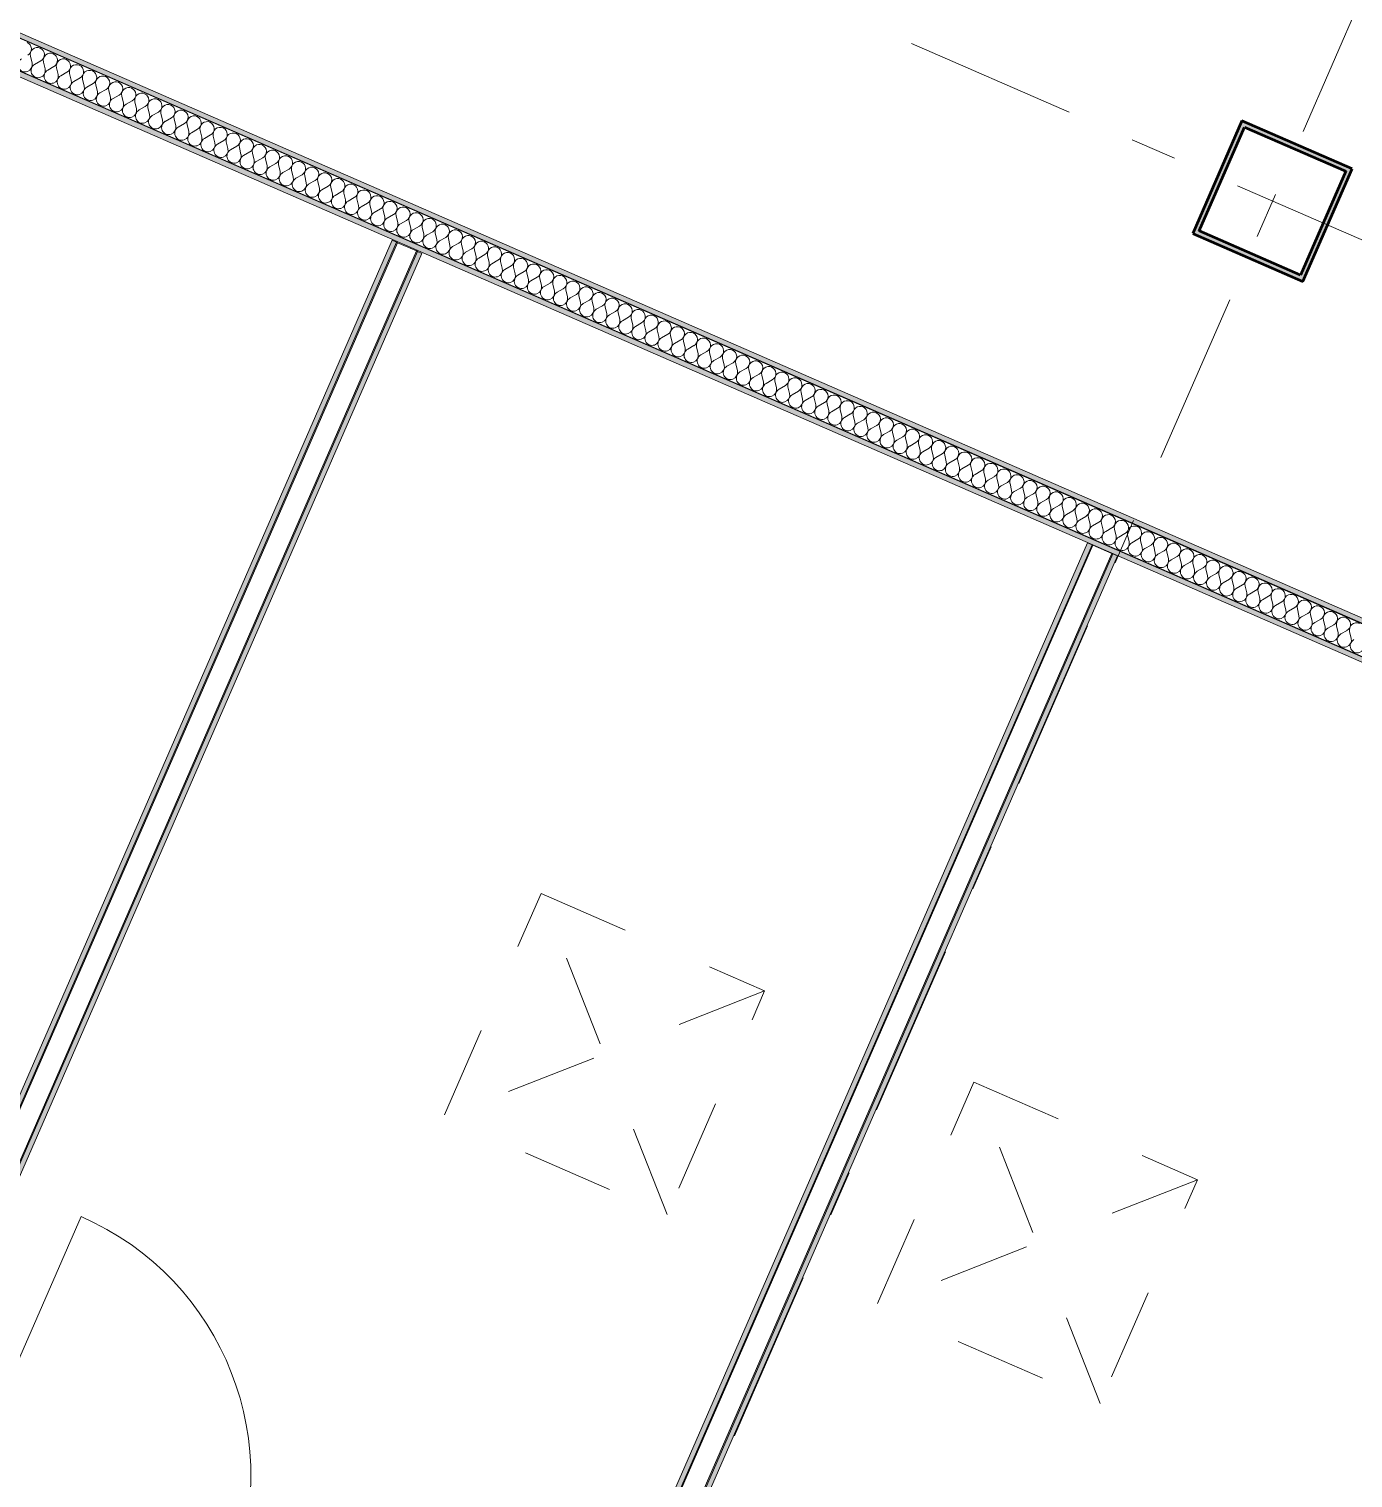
# Model space of a CAD drawing. Header units: millimetres. Extents: x -50172 to 90294, y -80883 to 25069.
# Drawn here: x 1637 to 5708, y -42981 to -38526 of the extents above; entities that cross this region are included whole.
import ezdxf
from ezdxf.enums import TextEntityAlignment as Align

# ---------------------------------------------------------------- set-up
doc = ezdxf.new("R2010")
doc.units = ezdxf.units.MM
doc.header["$MEASUREMENT"] = 0
doc.linetypes.add('Dashed', pattern=[564.444447, 282.222223, -282.222223])
doc.linetypes.add('Double Dashed', pattern=[1093.611073, 529.166651, -211.666656, 141.111112, -211.666656])
for name, color, linetype, lineweight in [('0_Pen_No__1', 7, 'Continuous', 13), ('New_A-25-M_Wall_Int_Pen_No__1', 7, 'Continuous', 13), ('New_A-95-P_Drawing_Pen_No__1', 7, 'Continuous', 13), ('New_ArchiCAD Doors_Pen_No__1', 7, 'Continuous', 13)]:
    doc.layers.add(name, color=color, linetype=linetype, lineweight=lineweight)
for name, color, linetype in [('New_A-15-MG_Structural_Grid_Phase_2', 7, 'Continuous'), ('New_A-25-M_Wall_Int', 7, 'Continuous'), ('New_ArchiCAD Doors', 7, 'Continuous')]:
    doc.layers.add(name, color=color, linetype=linetype)
for name, color, linetype, lineweight, true_color in [('New_A-15-MG_Structural_Grid_Phase_2_Pen_No__222', 7, 'Continuous', 13, 0x65af33), ('New_A-25-M_Wall_Int_Pen_No__107', 7, 'Continuous', 15, 0xa6a6a6), ('New_A-25-M_Wall_Int_Pen_No__27', 7, 'Continuous', 50, 0x2a2a2a), ('New_ArchiCAD Doors_Pen_No__43', 7, 'Continuous', 30, 0x444444), ('New_ArchiCAD Doors_Pen_No__63', 7, 'Continuous', 20, 0x606060)]:
    doc.layers.add(name, color=color, linetype=linetype, lineweight=lineweight, true_color=true_color)
doc.styles.add('GENERATED_STYLE_4', font='')
doc.styles.get('GENERATED_STYLE_4').set_extended_font_data('Swis721 BT')

# ---------------------------------------------------------------- blocks, each defined once
blk = doc.blocks.new('Door with Sidelight on Side 2 19_9')
at = {"layer": 'New_ArchiCAD Doors_Pen_No__1', "linetype": 'Continuous'}
for p, q in [((-755, 0), (-755, -15)), ((755, 0), (755, -15)), ((-755, -15), (-755, -18)), ((-755, -18), (-755, -38)), ((-755, -38), (-755, -63)), ((755, -15), (755, -18)), ((755, -18), (755, -38)), ((755, -38), (755, -63)), ((-755, -63), (-755, -82)), ((-755, -82), (-755, -85)), ((-755, -85), (-755, -100)), ((755, -63), (755, -82)), ((755, -82), (755, -85)), ((755, -85), (755, -100))]:
    blk.add_line(p, q, dxfattribs=at)
at = {"layer": 'New_ArchiCAD Doors_Pen_No__43', "linetype": 'Continuous'}
for p, q in [((-748, 0), (-755, 0)), ((-755, 0), (-755, -100)), ((-682, 0), (-748, 0)), ((-748, 0), (-748, -100)), ((-254, 0), (-682, 0)), ((-682, 0), (-682, -100)), ((-682, -100), (-682, 0)), ((-254, -100), (-254, 0)), ((-188, 0), (-254, 0)), ((-254, 0), (-254, -100)), ((-188, -100), (-188, 0)), ((748, 0), (682, 0)), ((682, 0), (682, -100)), ((748, 0), (755, 0)), ((748, -100), (748, 0)), ((755, 0), (755, -100)), ((-748, -100), (-755, -100)), ((-748, -100), (-682, -100)), ((-682, -100), (-254, -100)), ((-254, -100), (-188, -100)), ((682, -100), (748, -100)), ((748, -100), (755, -100))]:
    blk.add_line(p, q, dxfattribs=at)
at = {"layer": 'New_ArchiCAD Doors_Pen_No__63', "linetype": 'Continuous'}
blk.add_line((682, 0), (682, 870), dxfattribs=at)
blk.add_arc((682, 0), 870, 90, 180, dxfattribs=at)
blk = doc.blocks.new('Wall_131_1', base_point=(9699.1, -46571.7))
at = {"layer": 'New_ArchiCAD Doors', "color": 251, "linetype": 'Continuous', "lineweight": 20, "true_color": 0x606060, "xscale": -1, "zscale": 1000, "rotation": 336.4404115839982}
blk.add_blockref('Door with Sidelight on Side 2 19_9', (2074.2, -43246.9), dxfattribs=at)
blk = doc.blocks.new('*X623')
at = {"layer": 'New_A-25-M_Wall_Int_Pen_No__107', "linetype": 'Continuous'}
for p, q in [((1646.1, -38631.3), (1641.1, -38610)), ((1654.1, -38634.8), (1673.2, -38624)), ((1686.3, -38648.8), (1681.2, -38627.5)), ((1694.3, -38652.3), (1713.3, -38641.5)), ((1726.4, -38666.3), (1721.4, -38645)), ((1734.4, -38669.8), (1753.5, -38659)), ((1766.6, -38683.8), (1761.5, -38662.5)), ((1774.6, -38687.3), (1793.7, -38676.5)), ((1806.7, -38701.3), (1801.7, -38680)), ((1814.8, -38704.8), (1833.8, -38694)), ((1846.9, -38718.8), (1841.8, -38697.5)), ((1854.9, -38722.3), (1874, -38711.5)), ((1887, -38736.3), (1882, -38715)), ((1895.1, -38739.8), (1914.1, -38729)), ((1927.2, -38753.8), (1922.2, -38732.5)), ((1935.2, -38757.3), (1954.3, -38746.5)), ((1967.4, -38771.4), (1962.3, -38750)), ((1975.4, -38774.9), (1994.4, -38764.1)), ((2007.5, -38788.9), (2002.5, -38767.6)), ((2015.5, -38792.4), (2034.6, -38781.6)), ((2047.7, -38806.4), (2042.6, -38785.1)), ((2055.7, -38809.9), (2074.8, -38799.1)), ((2087.8, -38823.9), (2082.8, -38802.6)), ((2095.9, -38827.4), (2114.9, -38816.6)), ((2128, -38841.4), (2122.9, -38820.1)), ((2136, -38844.9), (2155.1, -38834.1)), ((2168.1, -38858.9), (2163.1, -38837.6)), ((2176.2, -38862.4), (2195.2, -38851.6)), ((2208.3, -38876.4), (2203.3, -38855.1)), ((2216.3, -38879.9), (2235.4, -38869.1)), ((2248.5, -38893.9), (2243.4, -38872.6)), ((2256.5, -38897.4), (2275.5, -38886.6)), ((2288.6, -38911.4), (2283.6, -38890.1)), ((2296.7, -38914.9), (2315.7, -38904.1)), ((2328.8, -38929), (2323.7, -38907.6)), ((2336.8, -38932.5), (2355.9, -38921.6)), ((2368.9, -38946.5), (2363.9, -38925.1)), ((2377, -38950), (2396, -38939.2)), ((2409.1, -38964), (2404, -38942.7)), ((2417.1, -38967.5), (2436.2, -38956.7)), ((2449.3, -38981.5), (2444.2, -38960.2)), ((2457.3, -38985), (2476.3, -38974.2)), ((2489.4, -38999), (2484.4, -38977.7)), ((2497.4, -39002.5), (2516.5, -38991.7)), ((2529.6, -39016.5), (2524.5, -38995.2)), ((2537.6, -39020), (2556.6, -39009.2)), ((2569.7, -39034), (2564.7, -39012.7)), ((2577.8, -39037.5), (2596.8, -39026.7)), ((2609.9, -39051.5), (2604.8, -39030.2)), ((2617.9, -39055), (2637, -39044.2)), ((2650, -39069), (2645, -39047.7)), ((2658.1, -39072.5), (2677.1, -39061.7)), ((2690.2, -39086.6), (2685.2, -39065.2)), ((2698.2, -39090.1), (2717.3, -39079.2)), ((2730.4, -39104.1), (2725.3, -39082.7)), ((2738.4, -39107.6), (2757.4, -39096.8)), ((2770.5, -39121.6), (2765.5, -39100.3)), ((2778.5, -39125.1), (2797.6, -39114.3)), ((2810.7, -39139.1), (2805.6, -39117.8)), ((2818.7, -39142.6), (2837.8, -39131.8)), ((2850.8, -39156.6), (2845.8, -39135.3)), ((2858.9, -39160.1), (2877.9, -39149.3)), ((2891, -39174.1), (2885.9, -39152.8)), ((2899, -39177.6), (2918.1, -39166.8)), ((2931.1, -39191.6), (2926.1, -39170.3)), ((2939.2, -39195.1), (2958.2, -39184.3)), ((2971.3, -39209.1), (2966.3, -39187.8)), ((2979.3, -39212.6), (2998.4, -39201.8)), ((3011.5, -39226.6), (3006.4, -39205.3)), ((3019.5, -39230.1), (3038.5, -39219.3)), ((3051.6, -39244.1), (3046.6, -39222.8)), ((3059.6, -39247.7), (3078.7, -39236.8)), ((3091.8, -39261.7), (3086.7, -39240.3)), ((3099.8, -39265.2), (3118.9, -39254.4)), ((3131.9, -39279.2), (3126.9, -39257.9)), ((3140, -39282.7), (3159, -39271.9)), ((3172.1, -39296.7), (3167, -39275.4)), ((3180.1, -39300.2), (3199.2, -39289.4)), ((3212.2, -39314.2), (3207.2, -39292.9)), ((3220.3, -39317.7), (3239.3, -39306.9)), ((3252.4, -39331.7), (3247.4, -39310.4)), ((3260.4, -39335.2), (3279.5, -39324.4)), ((3292.6, -39349.2), (3287.5, -39327.9)), ((3300.6, -39352.7), (3319.6, -39341.9)), ((3332.7, -39366.7), (3327.7, -39345.4)), ((3340.8, -39370.2), (3359.8, -39359.4)), ((3372.9, -39384.2), (3367.8, -39362.9)), ((3380.9, -39387.7), (3400, -39376.9)), ((3413, -39401.7), (3408, -39380.4)), ((3421.1, -39405.2), (3440.1, -39394.4)), ((3453.2, -39419.3), (3448.2, -39397.9)), ((3461.2, -39422.8), (3480.3, -39411.9)), ((3493.4, -39436.8), (3488.3, -39415.5)), ((3501.4, -39440.3), (3520.4, -39429.5)), ((3533.5, -39454.3), (3528.5, -39433)), ((3541.5, -39457.8), (3560.6, -39447)), ((3573.7, -39471.8), (3568.6, -39450.5)), ((3581.7, -39475.3), (3600.8, -39464.5)), ((3613.8, -39489.3), (3608.8, -39468)), ((3621.9, -39492.8), (3640.9, -39482)), ((3654, -39506.8), (3648.9, -39485.5)), ((3662, -39510.3), (3681.1, -39499.5)), ((3694.1, -39524.3), (3689.1, -39503)), ((3702.2, -39527.8), (3721.2, -39517)), ((3734.3, -39541.8), (3729.3, -39520.5)), ((3742.3, -39545.3), (3761.4, -39534.5)), ((3774.5, -39559.3), (3769.4, -39538)), ((3782.5, -39562.8), (3801.5, -39552)), ((3814.6, -39576.9), (3809.6, -39555.5)), ((3822.6, -39580.4), (3841.7, -39569.5)), ((3854.8, -39594.4), (3849.7, -39573)), ((3862.8, -39597.9), (3881.9, -39587.1)), ((3894.9, -39611.9), (3889.9, -39590.6)), ((3903, -39615.4), (3922, -39604.6)), ((3935.1, -39629.4), (3930, -39608.1)), ((3943.1, -39632.9), (3962.2, -39622.1)), ((3975.2, -39646.9), (3970.2, -39625.6)), ((3983.3, -39650.4), (4002.3, -39639.6)), ((4015.4, -39664.4), (4010.4, -39643.1)), ((4023.4, -39667.9), (4042.5, -39657.1)), ((4055.6, -39681.9), (4050.5, -39660.6)), ((4063.6, -39685.4), (4082.6, -39674.6)), ((4095.7, -39699.4), (4090.7, -39678.1)), ((4103.8, -39702.9), (4122.8, -39692.1)), ((4135.9, -39716.9), (4130.8, -39695.6)), ((4143.9, -39720.4), (4163, -39709.6)), ((4176, -39734.5), (4171, -39713.1)), ((4184.1, -39738), (4203.1, -39727.1)), ((4216.2, -39752), (4211.1, -39730.6)), ((4224.2, -39755.5), (4243.3, -39744.7)), ((4256.4, -39769.5), (4251.3, -39748.2)), ((4264.4, -39773), (4283.4, -39762.2)), ((4296.5, -39787), (4291.5, -39765.7)), ((4304.5, -39790.5), (4323.6, -39779.7)), ((4336.7, -39804.5), (4331.6, -39783.2)), ((4344.7, -39808), (4363.7, -39797.2)), ((4376.8, -39822), (4371.8, -39800.7)), ((4384.9, -39825.5), (4403.9, -39814.7)), ((4417, -39839.5), (4411.9, -39818.2)), ((4425, -39843), (4444.1, -39832.2)), ((4457.1, -39857), (4452.1, -39835.7)), ((4465.2, -39860.5), (4484.2, -39849.7)), ((4497.3, -39874.5), (4492.3, -39853.2)), ((4505.3, -39878), (4524.4, -39867.2)), ((4537.5, -39892), (4532.4, -39870.7)), ((4545.5, -39895.6), (4564.5, -39884.7)), ((4577.6, -39909.6), (4572.6, -39888.2)), ((4585.6, -39913.1), (4604.7, -39902.3)), ((4617.8, -39927.1), (4612.7, -39905.8)), ((4625.8, -39930.6), (4644.9, -39919.8)), ((4657.9, -39944.6), (4652.9, -39923.3)), ((4666, -39948.1), (4685, -39937.3)), ((4698.1, -39962.1), (4693, -39940.8)), ((4706.1, -39965.6), (4725.2, -39954.8)), ((4738.2, -39979.6), (4733.2, -39958.3)), ((4746.3, -39983.1), (4765.3, -39972.3)), ((4778.4, -39997.1), (4773.4, -39975.8)), ((4786.4, -40000.6), (4805.5, -39989.8)), ((4818.6, -40014.6), (4813.5, -39993.3)), ((4826.6, -40018.1), (4845.6, -40007.3)), ((4858.7, -40032.1), (4853.7, -40010.8)), ((4866.7, -40035.6), (4885.8, -40024.8)), ((4898.9, -40049.6), (4893.8, -40028.3)), ((4906.9, -40053.1), (4926, -40042.3)), ((4939, -40067.2), (4934, -40045.8)), ((4947.1, -40070.7), (4966.1, -40059.8)), ((4979.2, -40084.7), (4974.1, -40063.4)), ((4987.2, -40088.2), (5006.3, -40077.4)), ((5019.3, -40102.2), (5014.3, -40080.9)), ((5027.4, -40105.7), (5046.4, -40094.9)), ((5059.5, -40119.7), (5054.5, -40098.4)), ((5067.5, -40123.2), (5086.6, -40112.4)), ((5099.7, -40137.2), (5094.6, -40115.9)), ((5107.7, -40140.7), (5126.7, -40129.9)), ((5139.8, -40154.7), (5134.8, -40133.4)), ((5147.9, -40158.2), (5166.9, -40147.4)), ((5180, -40172.2), (5174.9, -40150.9)), ((5188, -40175.7), (5207.1, -40164.9)), ((5220.1, -40189.7), (5215.1, -40168.4)), ((5228.2, -40193.2), (5247.2, -40182.4)), ((5260.3, -40207.2), (5255.3, -40185.9)), ((5268.3, -40210.7), (5287.4, -40199.9)), ((5300.5, -40224.8), (5295.4, -40203.4)), ((5308.5, -40228.3), (5327.5, -40217.4)), ((5340.6, -40242.3), (5335.6, -40220.9)), ((5348.6, -40245.8), (5367.7, -40235)), ((5380.8, -40259.8), (5375.7, -40238.5)), ((5388.8, -40263.3), (5407.9, -40252.5)), ((5420.9, -40277.3), (5415.9, -40256)), ((5429, -40280.8), (5448, -40270)), ((5461.1, -40294.8), (5456, -40273.5)), ((5469.1, -40298.3), (5488.2, -40287.5)), ((5501.2, -40312.3), (5496.2, -40291)), ((5509.3, -40315.8), (5528.3, -40305)), ((5541.4, -40329.8), (5536.4, -40308.5)), ((5549.4, -40333.3), (5568.5, -40322.5)), ((5581.6, -40347.3), (5576.5, -40326)), ((5589.6, -40350.8), (5608.6, -40340)), ((5621.7, -40364.8), (5616.7, -40343.5)), ((5629.7, -40368.3), (5648.8, -40357.5)), ((5661.9, -40382.4), (5656.8, -40361)), ((5669.9, -40385.9), (5689, -40375)), ((5702, -40399.9), (5697, -40378.5))]:
    blk.add_line(p, q, dxfattribs=at)
for centre, start, end in [((1622.2, -38587.4), 299.5705, 66.4404), ((1624.8, -38636.3), 119.5705, 13.3103), ((1662.4, -38604.9), 66.4404, 193.3103), ((1662.4, -38604.9), 299.5705, 66.4404), ((1702.5, -38622.4), 66.4404, 193.3103), ((1702.5, -38622.4), 299.5705, 66.4404), ((1742.7, -38639.9), 66.4404, 193.3103), ((1742.7, -38639.9), 299.5705, 66.4404), ((1664.9, -38653.8), 119.5705, 13.3103), ((1705.1, -38671.3), 119.5705, 13.3103), ((1782.8, -38657.4), 66.4404, 193.3103), ((1782.8, -38657.4), 299.5705, 66.4404), ((1823, -38675), 66.4404, 193.3103), ((1823, -38675), 299.5705, 66.4404), ((1745.3, -38688.8), 119.5705, 13.3103), ((1785.4, -38706.4), 119.5705, 13.3103), ((1825.6, -38723.9), 119.5705, 13.3103), ((1863.2, -38692.5), 66.4404, 193.3103), ((1863.2, -38692.5), 299.5705, 66.4404), ((1903.3, -38710), 66.4404, 193.3103), ((1903.3, -38710), 299.5705, 66.4404), ((1943.5, -38727.5), 66.4404, 193.3103), ((1943.5, -38727.5), 299.5705, 66.4404), ((1865.7, -38741.4), 119.5705, 13.3103), ((1905.9, -38758.9), 119.5705, 13.3103), ((1983.6, -38745), 66.4404, 193.3103), ((1983.6, -38745), 299.5705, 66.4404), ((2023.8, -38762.5), 66.4404, 193.3103), ((2023.8, -38762.5), 299.5705, 66.4404), ((1946, -38776.4), 119.5705, 13.3103), ((1986.2, -38793.9), 119.5705, 13.3103), ((2026.4, -38811.4), 119.5705, 13.3103), ((2063.9, -38780), 66.4404, 193.3103), ((2063.9, -38780), 299.5705, 66.4404), ((2104.1, -38797.5), 66.4404, 193.3103), ((2104.1, -38797.5), 299.5705, 66.4404), ((2144.3, -38815), 66.4404, 193.3103), ((2144.3, -38815), 299.5705, 66.4404), ((2066.5, -38828.9), 119.5705, 13.3103), ((2106.7, -38846.4), 119.5705, 13.3103), ((2146.8, -38864), 119.5705, 13.3103), ((2184.4, -38832.6), 66.4404, 193.3103), ((2184.4, -38832.6), 299.5705, 66.4404), ((2224.6, -38850.1), 66.4404, 193.3103), ((2224.6, -38850.1), 299.5705, 66.4404), ((2264.7, -38867.6), 66.4404, 193.3103), ((2187, -38881.5), 119.5705, 13.3103), ((2227.1, -38899), 119.5705, 13.3103), ((2264.7, -38867.6), 299.5705, 66.4404), ((2304.9, -38885.1), 66.4404, 193.3103), ((2304.9, -38885.1), 299.5705, 66.4404), ((2345.1, -38902.6), 66.4404, 193.3103), ((2345.1, -38902.6), 299.5705, 66.4404), ((2267.3, -38916.5), 119.5705, 13.3103), ((2307.5, -38934), 119.5705, 13.3103), ((2347.6, -38951.5), 119.5705, 13.3103), ((2385.2, -38920.1), 66.4404, 193.3103), ((2385.2, -38920.1), 299.5705, 66.4404), ((2425.4, -38937.6), 66.4404, 193.3103), ((2425.4, -38937.6), 299.5705, 66.4404), ((2465.5, -38955.1), 66.4404, 193.3103), ((2387.8, -38969), 119.5705, 13.3103), ((2427.9, -38986.5), 119.5705, 13.3103), ((2465.5, -38955.1), 299.5705, 66.4404), ((2505.7, -38972.6), 66.4404, 193.3103), ((2505.7, -38972.6), 299.5705, 66.4404), ((2545.8, -38990.1), 66.4404, 193.3103), ((2545.8, -38990.1), 299.5705, 66.4404), ((2468.1, -39004), 119.5705, 13.3103), ((2508.2, -39021.6), 119.5705, 13.3103), ((2548.4, -39039.1), 119.5705, 13.3103), ((2586, -39007.7), 66.4404, 193.3103), ((2586, -39007.7), 299.5705, 66.4404), ((2626.2, -39025.2), 66.4404, 193.3103), ((2626.2, -39025.2), 299.5705, 66.4404), ((2666.3, -39042.7), 66.4404, 193.3103), ((2666.3, -39042.7), 299.5705, 66.4404), ((2588.6, -39056.6), 119.5705, 13.3103), ((2628.7, -39074.1), 119.5705, 13.3103), ((2706.5, -39060.2), 66.4404, 193.3103), ((2706.5, -39060.2), 299.5705, 66.4404), ((2746.6, -39077.7), 66.4404, 193.3103), ((2746.6, -39077.7), 299.5705, 66.4404), ((2668.9, -39091.6), 119.5705, 13.3103), ((2709, -39109.1), 119.5705, 13.3103), ((2749.2, -39126.6), 119.5705, 13.3103), ((2786.8, -39095.2), 66.4404, 193.3103), ((2786.8, -39095.2), 299.5705, 66.4404), ((2826.9, -39112.7), 66.4404, 193.3103), ((2826.9, -39112.7), 299.5705, 66.4404), ((2867.1, -39130.2), 66.4404, 193.3103), ((2867.1, -39130.2), 299.5705, 66.4404), ((2789.4, -39144.1), 119.5705, 13.3103), ((2829.5, -39161.6), 119.5705, 13.3103), ((2907.3, -39147.7), 66.4404, 193.3103), ((2907.3, -39147.7), 299.5705, 66.4404), ((2947.4, -39165.3), 66.4404, 193.3103), ((2947.4, -39165.3), 299.5705, 66.4404), ((2869.7, -39179.1), 119.5705, 13.3103), ((2909.8, -39196.7), 119.5705, 13.3103), ((2950, -39214.2), 119.5705, 13.3103), ((2987.6, -39182.8), 66.4404, 193.3103), ((2987.6, -39182.8), 299.5705, 66.4404), ((3027.7, -39200.3), 66.4404, 193.3103), ((3027.7, -39200.3), 299.5705, 66.4404), ((3067.9, -39217.8), 66.4404, 193.3103), ((3067.9, -39217.8), 299.5705, 66.4404), ((2990.1, -39231.7), 119.5705, 13.3103), ((3030.3, -39249.2), 119.5705, 13.3103), ((3108, -39235.3), 66.4404, 193.3103), ((3108, -39235.3), 299.5705, 66.4404), ((3148.2, -39252.8), 66.4404, 193.3103), ((3148.2, -39252.8), 299.5705, 66.4404), ((3070.5, -39266.7), 119.5705, 13.3103), ((3110.6, -39284.2), 119.5705, 13.3103), ((3150.8, -39301.7), 119.5705, 13.3103), ((3188.4, -39270.3), 66.4404, 193.3103), ((3188.4, -39270.3), 299.5705, 66.4404), ((3228.5, -39287.8), 66.4404, 193.3103), ((3228.5, -39287.8), 299.5705, 66.4404), ((3268.7, -39305.3), 66.4404, 193.3103), ((3268.7, -39305.3), 299.5705, 66.4404), ((3190.9, -39319.2), 119.5705, 13.3103), ((3231.1, -39336.7), 119.5705, 13.3103), ((3271.2, -39354.3), 119.5705, 13.3103), ((3308.8, -39322.9), 66.4404, 193.3103), ((3308.8, -39322.9), 299.5705, 66.4404), ((3349, -39340.4), 66.4404, 193.3103), ((3349, -39340.4), 299.5705, 66.4404), ((3311.4, -39371.8), 119.5705, 13.3103), ((3351.6, -39389.3), 119.5705, 13.3103), ((3389.2, -39357.9), 66.4404, 193.3103), ((3389.2, -39357.9), 299.5705, 66.4404), ((3429.3, -39375.4), 66.4404, 193.3103), ((3429.3, -39375.4), 299.5705, 66.4404), ((3469.5, -39392.9), 66.4404, 193.3103), ((3469.5, -39392.9), 299.5705, 66.4404), ((3391.7, -39406.8), 119.5705, 13.3103), ((3431.9, -39424.3), 119.5705, 13.3103), ((3472, -39441.8), 119.5705, 13.3103), ((3509.6, -39410.4), 66.4404, 193.3103), ((3509.6, -39410.4), 299.5705, 66.4404), ((3549.8, -39427.9), 66.4404, 193.3103), ((3549.8, -39427.9), 299.5705, 66.4404), ((3589.9, -39445.4), 66.4404, 193.3103), ((3512.2, -39459.3), 119.5705, 13.3103), ((3552.4, -39476.8), 119.5705, 13.3103), ((3589.9, -39445.4), 299.5705, 66.4404), ((3630.1, -39462.9), 66.4404, 193.3103), ((3630.1, -39462.9), 299.5705, 66.4404), ((3670.3, -39480.5), 66.4404, 193.3103), ((3670.3, -39480.5), 299.5705, 66.4404), ((3592.5, -39494.3), 119.5705, 13.3103), ((3632.7, -39511.9), 119.5705, 13.3103), ((3672.8, -39529.4), 119.5705, 13.3103), ((3710.4, -39498), 66.4404, 193.3103), ((3710.4, -39498), 299.5705, 66.4404), ((3750.6, -39515.5), 66.4404, 193.3103), ((3750.6, -39515.5), 299.5705, 66.4404), ((3790.7, -39533), 66.4404, 193.3103), ((3790.7, -39533), 299.5705, 66.4404), ((3713, -39546.9), 119.5705, 13.3103), ((3753.1, -39564.4), 119.5705, 13.3103), ((3830.9, -39550.5), 66.4404, 193.3103), ((3830.9, -39550.5), 299.5705, 66.4404), ((3871, -39568), 66.4404, 193.3103), ((3871, -39568), 299.5705, 66.4404), ((3793.3, -39581.9), 119.5705, 13.3103), ((3833.5, -39599.4), 119.5705, 13.3103), ((3873.6, -39616.9), 119.5705, 13.3103), ((3911.2, -39585.5), 66.4404, 193.3103), ((3911.2, -39585.5), 299.5705, 66.4404), ((3951.4, -39603), 66.4404, 193.3103), ((3951.4, -39603), 299.5705, 66.4404), ((3991.5, -39620.5), 66.4404, 193.3103), ((3991.5, -39620.5), 299.5705, 66.4404), ((3913.8, -39634.4), 119.5705, 13.3103), ((3953.9, -39651.9), 119.5705, 13.3103), ((4031.7, -39638), 66.4404, 193.3103), ((4031.7, -39638), 299.5705, 66.4404), ((4071.8, -39655.6), 66.4404, 193.3103), ((4071.8, -39655.6), 299.5705, 66.4404), ((3994.1, -39669.5), 119.5705, 13.3103), ((4034.2, -39687), 119.5705, 13.3103), ((4074.4, -39704.5), 119.5705, 13.3103), ((4112, -39673.1), 66.4404, 193.3103), ((4112, -39673.1), 299.5705, 66.4404), ((4152.2, -39690.6), 66.4404, 193.3103), ((4152.2, -39690.6), 299.5705, 66.4404), ((4192.3, -39708.1), 66.4404, 193.3103), ((4192.3, -39708.1), 299.5705, 66.4404), ((4114.6, -39722), 119.5705, 13.3103), ((4154.7, -39739.5), 119.5705, 13.3103), ((4232.5, -39725.6), 66.4404, 193.3103), ((4232.5, -39725.6), 299.5705, 66.4404), ((4272.6, -39743.1), 66.4404, 193.3103), ((4272.6, -39743.1), 299.5705, 66.4404), ((4194.9, -39757), 119.5705, 13.3103), ((4235, -39774.5), 119.5705, 13.3103), ((4275.2, -39792), 119.5705, 13.3103), ((4312.8, -39760.6), 66.4404, 193.3103), ((4312.8, -39760.6), 299.5705, 66.4404), ((4352.9, -39778.1), 66.4404, 193.3103), ((4352.9, -39778.1), 299.5705, 66.4404), ((4393.1, -39795.6), 66.4404, 193.3103), ((4393.1, -39795.6), 299.5705, 66.4404), ((4315.3, -39809.5), 119.5705, 13.3103), ((4355.5, -39827), 119.5705, 13.3103), ((4395.7, -39844.6), 119.5705, 13.3103), ((4433.3, -39813.2), 66.4404, 193.3103), ((4433.3, -39813.2), 299.5705, 66.4404), ((4473.4, -39830.7), 66.4404, 193.3103), ((4473.4, -39830.7), 299.5705, 66.4404), ((4435.8, -39862.1), 119.5705, 13.3103), ((4476, -39879.6), 119.5705, 13.3103), ((4513.6, -39848.2), 66.4404, 193.3103), ((4513.6, -39848.2), 299.5705, 66.4404), ((4553.7, -39865.7), 66.4404, 193.3103), ((4553.7, -39865.7), 299.5705, 66.4404), ((4593.9, -39883.2), 66.4404, 193.3103), ((4593.9, -39883.2), 299.5705, 66.4404), ((4516.1, -39897.1), 119.5705, 13.3103), ((4556.3, -39914.6), 119.5705, 13.3103), ((4596.5, -39932.1), 119.5705, 13.3103), ((4634, -39900.7), 66.4404, 193.3103), ((4634, -39900.7), 299.5705, 66.4404), ((4674.2, -39918.2), 66.4404, 193.3103), ((4674.2, -39918.2), 299.5705, 66.4404), ((4714.4, -39935.7), 66.4404, 193.3103), ((4636.6, -39949.6), 119.5705, 13.3103), ((4676.8, -39967.1), 119.5705, 13.3103), ((4714.4, -39935.7), 299.5705, 66.4404), ((4754.5, -39953.2), 66.4404, 193.3103), ((4754.5, -39953.2), 299.5705, 66.4404), ((4794.7, -39970.8), 66.4404, 193.3103), ((4794.7, -39970.8), 299.5705, 66.4404), ((4716.9, -39984.6), 119.5705, 13.3103), ((4757.1, -40002.2), 119.5705, 13.3103), ((4797.2, -40019.7), 119.5705, 13.3103), ((4834.8, -39988.3), 66.4404, 193.3103), ((4834.8, -39988.3), 299.5705, 66.4404), ((4875, -40005.8), 66.4404, 193.3103), ((4875, -40005.8), 299.5705, 66.4404), ((4915.1, -40023.3), 66.4404, 193.3103), ((4915.1, -40023.3), 299.5705, 66.4404), ((4837.4, -40037.2), 119.5705, 13.3103), ((4877.6, -40054.7), 119.5705, 13.3103), ((4955.3, -40040.8), 66.4404, 193.3103), ((4955.3, -40040.8), 299.5705, 66.4404), ((4995.5, -40058.3), 66.4404, 193.3103), ((4995.5, -40058.3), 299.5705, 66.4404), ((4917.7, -40072.2), 119.5705, 13.3103), ((4957.9, -40089.7), 119.5705, 13.3103), ((4998, -40107.2), 119.5705, 13.3103), ((5035.6, -40075.8), 66.4404, 193.3103), ((5035.6, -40075.8), 299.5705, 66.4404), ((5075.8, -40093.3), 66.4404, 193.3103), ((5075.8, -40093.3), 299.5705, 66.4404), ((5115.9, -40110.8), 66.4404, 193.3103), ((5115.9, -40110.8), 299.5705, 66.4404), ((5038.2, -40124.7), 119.5705, 13.3103), ((5078.3, -40142.2), 119.5705, 13.3103), ((5156.1, -40128.4), 66.4404, 193.3103), ((5156.1, -40128.4), 299.5705, 66.4404), ((5196.3, -40145.9), 66.4404, 193.3103), ((5196.3, -40145.9), 299.5705, 66.4404), ((5118.5, -40159.8), 119.5705, 13.3103), ((5158.7, -40177.3), 119.5705, 13.3103), ((5198.8, -40194.8), 119.5705, 13.3103), ((5236.4, -40163.4), 66.4404, 193.3103), ((5236.4, -40163.4), 299.5705, 66.4404), ((5276.6, -40180.9), 66.4404, 193.3103), ((5276.6, -40180.9), 299.5705, 66.4404), ((5316.7, -40198.4), 66.4404, 193.3103), ((5316.7, -40198.4), 299.5705, 66.4404), ((5239, -40212.3), 119.5705, 13.3103), ((5279.1, -40229.8), 119.5705, 13.3103), ((5356.9, -40215.9), 66.4404, 193.3103), ((5356.9, -40215.9), 299.5705, 66.4404), ((5397, -40233.4), 66.4404, 193.3103), ((5397, -40233.4), 299.5705, 66.4404), ((5319.3, -40247.3), 119.5705, 13.3103), ((5359.5, -40264.8), 119.5705, 13.3103), ((5399.6, -40282.3), 119.5705, 13.3103), ((5437.2, -40250.9), 66.4404, 193.3103), ((5437.2, -40250.9), 299.5705, 66.4404), ((5477.4, -40268.4), 66.4404, 193.3103), ((5477.4, -40268.4), 299.5705, 66.4404), ((5517.5, -40285.9), 66.4404, 193.3103), ((5517.5, -40285.9), 299.5705, 66.4404), ((5439.8, -40299.8), 119.5705, 13.3103), ((5479.9, -40317.3), 119.5705, 13.3103), ((5520.1, -40334.9), 119.5705, 13.3103), ((5557.7, -40303.5), 66.4404, 193.3103), ((5557.7, -40303.5), 299.5705, 66.4404), ((5597.8, -40321), 66.4404, 193.3103), ((5597.8, -40321), 299.5705, 66.4404), ((5560.2, -40352.4), 119.5705, 13.3103), ((5600.4, -40369.9), 119.5705, 13.3103), ((5638, -40338.5), 66.4404, 193.3103), ((5638, -40338.5), 299.5705, 66.4404), ((5678.1, -40356), 66.4404, 193.3103), ((5678.1, -40356), 299.5705, 66.4404), ((5718.3, -40373.5), 66.4404, 193.3103), ((5640.6, -40387.4), 119.5705, 13.3103), ((5680.7, -40404.9), 119.5705, 13.3103), ((5720.9, -40422.4), 119.5705, 13.3103)]:
    blk.add_arc(centre, 21.9, start, end, dxfattribs=at)
blk = doc.blocks.new('Wall_132_1', base_point=(-3656.1, -36377.3))
at = {"layer": 'New_A-25-M_Wall_Int_Pen_No__107', "linetype": 'Continuous', "lineweight": 0, "true_color": 0x535353}
for points in [[(6031.3, -40482.6), (-3612.5, -36277.4), (-3612.9, -36278.3), (6030.9, -40483.5)], [(-3650.1, -36363.6), (11306.5, -42885.4), (11306.9, -42884.5), (-3649.7, -36362.7)]]:
    blk.add_hatch(color=251, dxfattribs=at).paths.add_polyline_path(points)
at = {"layer": 'New_A-25-M_Wall_Int_Pen_No__107', "linetype": 'Continuous'}
for points in [[(5962.2, -40436.1), (-3606.5, -36263.7), (-3612.5, -36277.4), (5956.2, -40449.8)], [(-3656.1, -36377.3), (11300.5, -42899.1), (11306.5, -42885.4), (-3650.1, -36363.6)]]:
    blk.add_hatch(color=256, dxfattribs=at).paths.add_polyline_path(points)
at = {"layer": 'New_A-25-M_Wall_Int_Pen_No__1', "linetype": 'Continuous'}
for p, q in [((-3612.9, -36278.3), (6030.9, -40483.5)), ((-3612.5, -36277.4), (5956.2, -40449.8)), ((-3650.1, -36363.6), (11306.5, -42885.4)), ((-3649.7, -36362.7), (11306.9, -42884.5))]:
    blk.add_line(p, q, dxfattribs=at)
at = {"layer": 'New_A-25-M_Wall_Int_Pen_No__1', "linetype": 'Continuous', "flags": 128}
for points in [[(5962.2, -40436.1), (-3606.5, -36263.7)], [(-3656.1, -36377.3), (11300.5, -42899.1)]]:
    blk.add_lwpolyline(points, dxfattribs=at)
at = {"layer": 'New_A-25-M_Wall_Int', "color": 250, "lineweight": 50, "true_color": 0x2a2a2a}
blk.add_blockref('*X623', (0, 0), dxfattribs=at)
blk = doc.blocks.new('Wall_134_1', base_point=(3336, -43797.1))
at = {"layer": 'New_A-25-M_Wall_Int_Pen_No__107', "linetype": 'Continuous'}
for points in [[(3304, -43783.1), (4905, -40111.6), (4891.3, -40105.6), (3290.2, -43777.1)], [(3381.9, -43817.1), (4982.9, -40145.6), (4969.2, -40139.6), (3368.1, -43811.1)]]:
    blk.add_hatch(color=256, dxfattribs=at).paths.add_polyline_path(points)
at = {"layer": 'New_A-25-M_Wall_Int_Pen_No__107', "linetype": 'Continuous', "lineweight": 0, "true_color": 0x535353}
for points in [[(3306.7, -43784.3), (4907.8, -40112.8), (4905, -40111.6), (3304, -43783.1)], [(3368.1, -43811.1), (4969.2, -40139.6), (4966.4, -40138.4), (3365.4, -43809.9)]]:
    blk.add_hatch(color=251, dxfattribs=at).paths.add_polyline_path(points)
at = {"layer": 'New_A-25-M_Wall_Int_Pen_No__1', "linetype": 'Continuous'}
for p, q in [((3304, -43783.1), (4905, -40111.6)), ((3306.7, -43784.3), (4907.8, -40112.8)), ((3365.4, -43809.9), (4966.4, -40138.4)), ((3368.1, -43811.1), (4969.2, -40139.6))]:
    blk.add_line(p, q, dxfattribs=at)
at = {"layer": 'New_A-25-M_Wall_Int_Pen_No__1', "linetype": 'Continuous', "flags": 128}
for points in [[(4891.3, -40105.6), (3290.2, -43777.1)], [(4905, -40111.6), (4891.3, -40105.6)], [(4907.8, -40112.8), (4905, -40111.6)], [(4966.4, -40138.4), (4907.8, -40112.8)], [(3381.9, -43817.1), (4982.9, -40145.6)], [(4969.2, -40139.6), (4966.4, -40138.4)], [(4982.9, -40145.6), (4969.2, -40139.6)]]:
    blk.add_lwpolyline(points, dxfattribs=at)
blk = doc.blocks.new('Wall_135_1', base_point=(1199.1, -42865.3))
at = {"layer": 'New_A-25-M_Wall_Int_Pen_No__107', "linetype": 'Continuous'}
for points in [[(1167, -42851.3), (2766.9, -39181.7), (2753.2, -39175.7), (1153.3, -42845.3)], [(1244.9, -42885.3), (2844.9, -39215.7), (2831.1, -39209.7), (1231.2, -42879.3)]]:
    blk.add_hatch(color=256, dxfattribs=at).paths.add_polyline_path(points)
at = {"layer": 'New_A-25-M_Wall_Int_Pen_No__107', "linetype": 'Continuous', "lineweight": 0, "true_color": 0x535353}
for points in [[(1169.8, -42852.5), (2769.7, -39182.9), (2766.9, -39181.7), (1167, -42851.3)], [(1231.2, -42879.3), (2831.1, -39209.7), (2828.4, -39208.5), (1228.4, -42878.1)]]:
    blk.add_hatch(color=251, dxfattribs=at).paths.add_polyline_path(points)
at = {"layer": 'New_A-25-M_Wall_Int_Pen_No__1', "linetype": 'Continuous'}
for p, q in [((1167, -42851.3), (2766.9, -39181.7)), ((1169.8, -42852.5), (2769.7, -39182.9)), ((1228.4, -42878.1), (2828.4, -39208.5)), ((1231.2, -42879.3), (2831.1, -39209.7))]:
    blk.add_line(p, q, dxfattribs=at)
at = {"layer": 'New_A-25-M_Wall_Int_Pen_No__1', "linetype": 'Continuous', "flags": 128}
for points in [[(2753.2, -39175.7), (1153.3, -42845.3)], [(2766.9, -39181.7), (2753.2, -39175.7)], [(2769.7, -39182.9), (2766.9, -39181.7)], [(2828.4, -39208.5), (2769.7, -39182.9)], [(1244.9, -42885.3), (2844.9, -39215.7)], [(2831.1, -39209.7), (2828.4, -39208.5)], [(2844.9, -39215.7), (2831.1, -39209.7)]]:
    blk.add_lwpolyline(points, dxfattribs=at)
blk = doc.blocks.new('Wall_173_1', base_point=(5473, -44728.9))
at = {"layer": 'New_A-25-M_Wall_Int_Pen_No__107', "linetype": 'Continuous'}
for points in [[(5440.9, -44715), (7042.8, -41041.4), (7029, -41035.4), (5427.2, -44709)], [(5518.8, -44748.9), (7120.7, -41075.3), (7107, -41069.4), (5505.1, -44742.9)]]:
    blk.add_hatch(color=256, dxfattribs=at).paths.add_polyline_path(points)
at = {"layer": 'New_A-25-M_Wall_Int_Pen_No__107', "linetype": 'Continuous', "lineweight": 0, "true_color": 0x535353}
for points in [[(5443.7, -44716.2), (7045.5, -41042.6), (7042.8, -41041.4), (5440.9, -44715)], [(5505.1, -44742.9), (7107, -41069.4), (7104.2, -41068.2), (5502.3, -44741.7)]]:
    blk.add_hatch(color=251, dxfattribs=at).paths.add_polyline_path(points)
at = {"layer": 'New_A-25-M_Wall_Int_Pen_No__1', "linetype": 'Continuous'}
for p, q in [((5440.9, -44715), (7042.8, -41041.4)), ((5443.7, -44716.2), (7045.5, -41042.6)), ((5502.3, -44741.7), (7104.2, -41068.2)), ((5505.1, -44742.9), (7107, -41069.4))]:
    blk.add_line(p, q, dxfattribs=at)
at = {"layer": 'New_A-25-M_Wall_Int_Pen_No__1', "linetype": 'Continuous', "flags": 128}
for points in [[(7029, -41035.4), (5427.2, -44709)], [(7042.8, -41041.4), (7029, -41035.4)], [(7045.5, -41042.6), (7042.8, -41041.4)], [(7104.2, -41068.2), (7045.5, -41042.6)], [(7107, -41069.4), (7104.2, -41068.2)], [(7120.7, -41075.3), (7107, -41069.4)], [(5518.8, -44748.9), (7120.7, -41075.3)]]:
    blk.add_lwpolyline(points, dxfattribs=at)
blk = doc.blocks.new('Wall_336_1', base_point=(5234.5, -39147))
at = {"layer": 'New_A-25-M_Wall_Int_Pen_No__107', "linetype": 'Continuous'}
blk.add_hatch(color=256, dxfattribs=at).paths.add_polyline_path([(5214.7, -39154.8), (5553.7, -39302.6), (5545.9, -39282.8), (5234.5, -39147)])
at = {"layer": 'New_A-25-M_Wall_Int_Pen_No__27', "linetype": 'Continuous', "flags": 128}
for points in [[(5214.7, -39154.8), (5553.7, -39302.6)], [(5545.9, -39282.8), (5234.5, -39147)]]:
    blk.add_lwpolyline(points, dxfattribs=at)
blk = doc.blocks.new('Wall_337_1', base_point=(5545.9, -39282.8))
at = {"layer": 'New_A-25-M_Wall_Int_Pen_No__107', "linetype": 'Continuous'}
blk.add_hatch(color=256, dxfattribs=at).paths.add_polyline_path([(5553.7, -39302.6), (5705, -38955.7), (5685.2, -38963.5), (5545.9, -39282.8)])
at = {"layer": 'New_A-25-M_Wall_Int_Pen_No__27', "linetype": 'Continuous', "flags": 128}
for points in [[(5685.2, -38963.5), (5545.9, -39282.8)], [(5553.7, -39302.6), (5705, -38955.7)]]:
    blk.add_lwpolyline(points, dxfattribs=at)
blk = doc.blocks.new('Wall_338_1', base_point=(5685.2, -38963.5))
at = {"layer": 'New_A-25-M_Wall_Int_Pen_No__107', "linetype": 'Continuous'}
blk.add_hatch(color=256, dxfattribs=at).paths.add_polyline_path([(5705, -38955.7), (5366, -38807.9), (5373.7, -38827.6), (5685.2, -38963.5)])
at = {"layer": 'New_A-25-M_Wall_Int_Pen_No__27', "linetype": 'Continuous', "flags": 128}
for points in [[(5705, -38955.7), (5366, -38807.9)], [(5373.7, -38827.6), (5685.2, -38963.5)]]:
    blk.add_lwpolyline(points, dxfattribs=at)
blk = doc.blocks.new('Wall_339_1', base_point=(5373.7, -38827.6))
at = {"layer": 'New_A-25-M_Wall_Int_Pen_No__107', "linetype": 'Continuous'}
blk.add_hatch(color=256, dxfattribs=at).paths.add_polyline_path([(5366, -38807.9), (5214.7, -39154.8), (5234.5, -39147), (5373.7, -38827.6)])
at = {"layer": 'New_A-25-M_Wall_Int_Pen_No__27', "linetype": 'Continuous', "flags": 128}
for points in [[(5366, -38807.9), (5214.7, -39154.8)], [(5234.5, -39147), (5373.7, -38827.6)]]:
    blk.add_lwpolyline(points, dxfattribs=at)
blk = doc.blocks.new('Standard grid marker_33')
at = {"layer": 'New_A-15-MG_Structural_Grid_Phase_2_Pen_No__222', "linetype": 'Double Dashed'}
blk.add_line((705.1, 0), (54601, 0), dxfattribs=at)
at = {"layer": 'New_A-15-MG_Structural_Grid_Phase_2_Pen_No__222', "style": 'GENERATED_STYLE_4'}
for tag, p in [('AC_MarkerText_1_0', (-500, 43.4)), ('AC_MarkerText_1_1', (55806.1, 43.4))]:
    blk.add_attdef(tag, text='', height=350, rotation=180, dxfattribs=at).set_placement(p, align=Align.MIDDLE_CENTER)
blk = doc.blocks.new('Standard grid marker_35')
at = {"layer": 'New_A-15-MG_Structural_Grid_Phase_2_Pen_No__222', "linetype": 'Double Dashed'}
blk.add_line((2211.6, 0), (53472.7, 0), dxfattribs=at)
at = {"layer": 'New_A-15-MG_Structural_Grid_Phase_2_Pen_No__222', "style": 'GENERATED_STYLE_4'}
for tag, p in [('AC_MarkerText_1_0', (-500, 1206.2)), ('AC_MarkerText_1_1', (56184.2, 1206.2))]:
    blk.add_attdef(tag, text='', height=350, rotation=270, dxfattribs=at).set_placement(p, align=Align.MIDDLE_CENTER)

msp = doc.modelspace()

# ---------------------------------------------------------------- linework, layer by layer
at = {"layer": '0_Pen_No__1', "linetype": 'Dashed', "flags": 128}
for points in [[(3211.1, -41183.7), (3898.6, -41483.4), (3598.8, -42170.9), (2911.3, -41871.1)], [(4542, -41764), (5229.5, -42063.8), (4929.7, -42751.3), (4242.3, -42451.5)]]:
    msp.add_lwpolyline(points, close=True, dxfattribs=at)
at = {"layer": 'New_A-95-P_Drawing_Pen_No__1', "linetype": 'Dashed'}
for p, q in [((3598.8, -42170.9), (3211.1, -41183.7)), ((3898.6, -41483.4), (2911.3, -41871.1)), ((4929.7, -42751.3), (4542, -41764)), ((5229.5, -42063.8), (4242.3, -42451.5))]:
    msp.add_line(p, q, dxfattribs=at)

# ---------------------------------------------------------------- block references
at = {"layer": 'New_A-15-MG_Structural_Grid_Phase_2', "color": 8, "linetype": 'Continuous', "lineweight": 15, "zscale": 1000}
for name, p, rotation in [('Standard grid marker_35', (-2323.9, -56907.5), 66.44041158399293), ('Standard grid marker_33', (21520.4, -46057.9), 156.4404115839929)]:
    msp.add_blockref(name, p, dxfattribs=dict(at, rotation=rotation))
at = {"layer": 'New_A-25-M_Wall_Int', "color": 250, "lineweight": 50, "true_color": 0x2a2a2a}
for name, p in [('Wall_132_1', (-3656.1, -36377.3)), ('Wall_339_1', (5373.7, -38827.6)), ('Wall_338_1', (5685.2, -38963.5)), ('Wall_337_1', (5545.9, -39282.8)), ('Wall_336_1', (5234.5, -39147)), ('Wall_135_1', (1199.1, -42865.3)), ('Wall_131_1', (9699.1, -46571.7)), ('Wall_134_1', (3336, -43797.1)), ('Wall_173_1', (5473, -44728.9))]:
    msp.add_blockref(name, p, dxfattribs=at)

doc.saveas('drawing.dxf')
